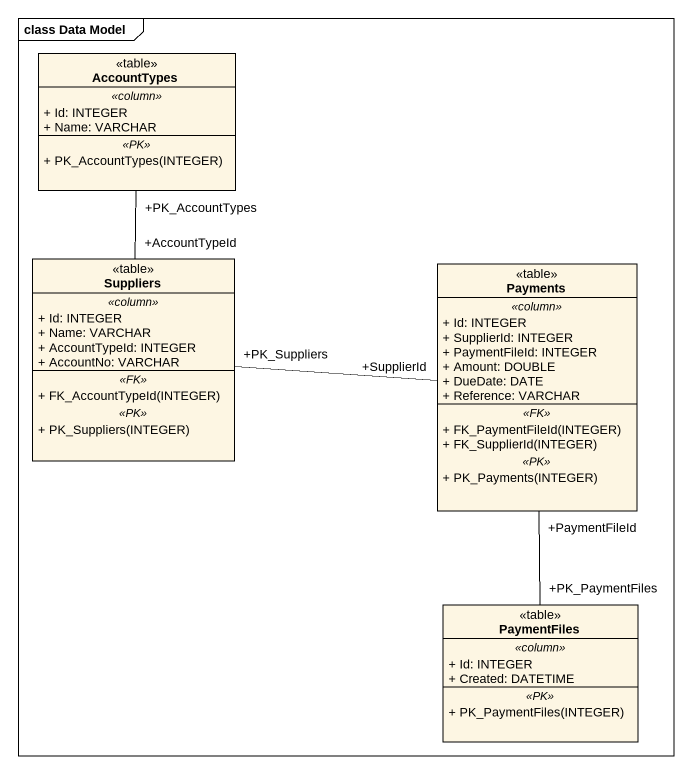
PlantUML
@startuml
mainframe class Data Model
hide circle
hide empty members
skinparam classAttributeIconSize 0
class AccountTypes <<table>> {
  .. <<column>> ..
  + Id: INTEGER
  + Name: VARCHAR
  .. <<PK>> ..
  + PK_AccountTypes(INTEGER)
}
class Suppliers <<table>> {
  .. <<column>> ..
  + Id: INTEGER
  + Name: VARCHAR
  + AccountTypeId: INTEGER
  + AccountNo: VARCHAR
  .. <<FK>> ..
  + FK_AccountTypeId(INTEGER)
  .. <<PK>> ..
  + PK_Suppliers(INTEGER)
}
class Payments <<table>> {
  .. <<column>> ..
  + Id: INTEGER
  + SupplierId: INTEGER
  + PaymentFileId: INTEGER
  + Amount: DOUBLE
  + DueDate: DATE
  + Reference: VARCHAR
  .. <<FK>> ..
  + FK_PaymentFileId(INTEGER)
  + FK_SupplierId(INTEGER)
  .. <<PK>> ..
  + PK_Payments(INTEGER)
}
class PaymentFiles <<table>> {
  .. <<column>> ..
  + Id: INTEGER
  + Created: DATETIME
  .. <<PK>> ..
  + PK_PaymentFiles(INTEGER)
}
Suppliers "+AccountTypeId" -up- "+PK_AccountTypes" AccountTypes
Payments "+SupplierId" -left- "+PK_Suppliers" Suppliers
Payments "+PaymentFileId" -- "+PK_PaymentFiles" PaymentFiles
@enduml
